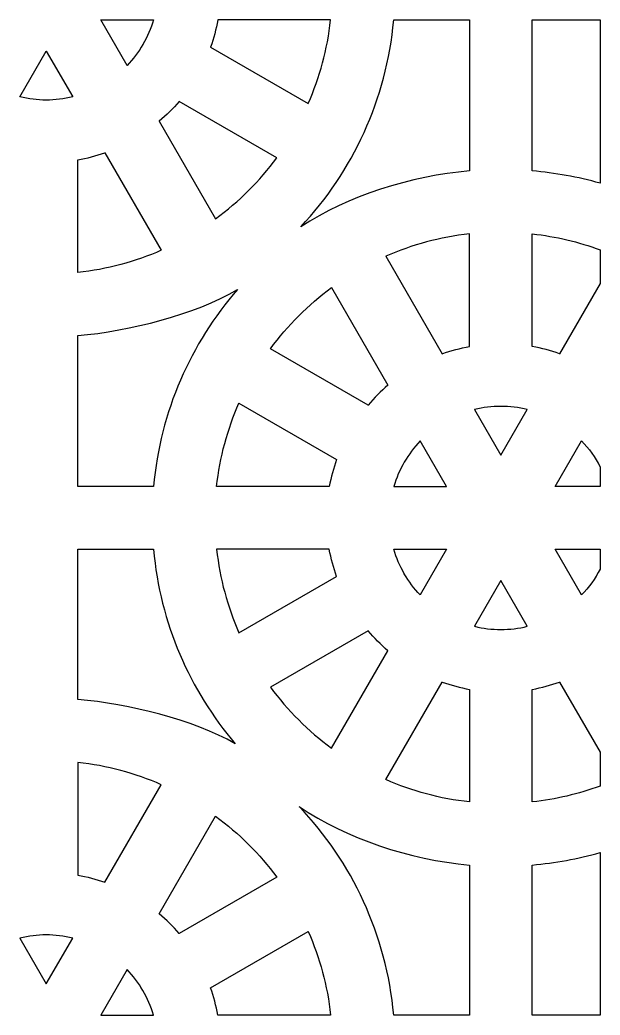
# Model space of a CAD drawing. Header units: centimetres. Extents: x -87 to 87, y -88 to 88.
# Drawn here: x -23.9 to -7.27, y -1.47 to 27.09 of the extents above; entities that cross this region are included whole.
import ezdxf

# ---------------------------------------------------------------- set-up
doc = ezdxf.new("R2010")
doc.units = ezdxf.units.CM
doc.header["$MEASUREMENT"] = 0
doc.layers.add('layer 1', color=7, linetype='Continuous')

msp = doc.modelspace()

# ---------------------------------------------------------------- linework, layer by layer
at = {"layer": 'layer 1', "color": 114}
for points, knots in [([(-21.58479, 27.08732), (-21.58479, 27.08732), (-20.82885, 25.77802), (-20.82885, 25.77802), (-20.82885, 25.77802), (-20.48049, 26.14291), (-20.21752, 26.59006), (-20.07202, 27.08732), (-20.07202, 27.08732), (-20.07202, 27.08732), (-21.58479, 27.08732), (-21.58479, 27.08732)], [0, 0, 0, 0, 0.25, 0.25, 0.25, 0.25, 0.5, 0.5, 0.5, 0.5, 1, 1, 1, 1]), ([(-15.63352, 24.69056), (-15.63352, 24.69056), (-18.43313, 26.3069), (-18.43313, 26.3069), (-18.43313, 26.3069), (-18.3434, 26.55837), (-18.27305, 26.8191), (-18.22428, 27.08732), (-18.22428, 27.08732), (-18.22428, 27.08732), (-14.99249, 27.08732), (-14.99249, 27.08732), (-14.99249, 27.08732), (-15.08466, 26.24334), (-15.30497, 25.43777), (-15.63352, 24.69056)], [0, 0, 0, 0, 0.2, 0.2, 0.2, 0.2, 0.4, 0.4, 0.4, 0.4, 0.6, 0.6, 0.6, 0.6, 1, 1, 1, 1]), ([(-11.0102, 27.08732), (-11.0102, 27.08732), (-13.18361, 27.08732), (-13.18361, 27.08732), (-13.18361, 27.08732), (-13.38772, 24.80007), (-14.36231, 22.73417), (-15.8459, 21.1511), (-15.8459, 21.1511), (-14.5045, 22.0353), (-12.69752, 22.60519), (-11.01021, 22.75577), (-11.01021, 22.75577), (-11.01021, 22.75577), (-11.0102, 27.08732), (-11.0102, 27.08732)], [0, 0, 0, 0, 0.2, 0.2, 0.2, 0.2, 0.4, 0.4, 0.4, 0.4, 0.6, 0.6, 0.6, 0.6, 1, 1, 1, 1]), ([(-7.26689, 22.40341), (-7.26689, 22.40341), (-7.26689, 27.08676), (-7.26689, 27.08676), (-7.26689, 27.08676), (-7.26689, 27.08676), (-9.2102, 27.08731), (-9.2102, 27.08731), (-9.2102, 27.08731), (-9.2102, 27.08731), (-9.2102, 22.75576), (-9.2102, 22.75576), (-9.2102, 22.75576), (-8.56307, 22.69802), (-7.90648, 22.5786), (-7.26689, 22.40341)], [0, 0, 0, 0, 0.2, 0.2, 0.2, 0.2, 0.4, 0.4, 0.4, 0.4, 0.6, 0.6, 0.6, 0.6, 1, 1, 1, 1]), ([(-22.38726, 24.87721), (-22.38726, 24.87721), (-23.14363, 26.1873), (-23.14363, 26.1873), (-23.14363, 26.1873), (-23.14363, 26.1873), (-23.89995, 24.87721), (-23.89995, 24.87721), (-23.89995, 24.87721), (-23.40527, 24.75729), (-22.88194, 24.75728), (-22.38726, 24.87721)], [0, 0, 0, 0, 0.25, 0.25, 0.25, 0.25, 0.5, 0.5, 0.5, 0.5, 1, 1, 1, 1]), ([(-16.53504, 23.13259), (-17.02766, 22.46316), (-17.61968, 21.87167), (-18.28911, 21.37901), (-18.28911, 21.37901), (-18.28911, 21.37901), (-19.90511, 24.178), (-19.90511, 24.178), (-19.90511, 24.178), (-19.69991, 24.35263), (-19.50899, 24.54355), (-19.33435, 24.74876), (-19.33435, 24.74876), (-19.33435, 24.74876), (-16.53504, 23.13259), (-16.53504, 23.13259)], [0, 0, 0, 0, 0.2, 0.2, 0.2, 0.2, 0.4, 0.4, 0.4, 0.4, 0.6, 0.6, 0.6, 0.6, 1, 1, 1, 1]), ([(-21.46324, 23.27679), (-21.7147, 23.18706), (-21.97547, 23.11687), (-22.24368, 23.06809), (-22.24368, 23.06809), (-22.24368, 23.06809), (-22.24365, 19.83613), (-22.24365, 19.83613), (-22.24365, 19.83613), (-21.39969, 19.9283), (-20.59427, 20.1489), (-19.84705, 20.47746), (-19.84705, 20.47746), (-19.84705, 20.47746), (-21.46324, 23.27679), (-21.46324, 23.27679)], [0, 0, 0, 0, 0.2, 0.2, 0.2, 0.2, 0.4, 0.4, 0.4, 0.4, 0.6, 0.6, 0.6, 0.6, 1, 1, 1, 1]), ([(-11.0102, 20.94689), (-11.0102, 20.94689), (-11.01017, 17.71493), (-11.01017, 17.71493), (-11.01017, 17.71493), (-11.27837, 17.66615), (-11.53913, 17.59603), (-11.79058, 17.5063), (-11.79058, 17.5063), (-11.79058, 17.5063), (-13.40692, 20.30585), (-13.40692, 20.30585), (-13.40692, 20.30585), (-12.65971, 20.63441), (-11.85416, 20.85473), (-11.0102, 20.94689)], [0, 0, 0, 0, 0.2, 0.2, 0.2, 0.2, 0.4, 0.4, 0.4, 0.4, 0.6, 0.6, 0.6, 0.6, 1, 1, 1, 1]), ([(-7.2669, 19.52043), (-7.2669, 19.52043), (-7.26689, 20.48891), (-7.26689, 20.48891), (-7.26689, 20.48891), (-7.88321, 20.71694), (-8.53437, 20.87309), (-9.2102, 20.94689), (-9.2102, 20.94689), (-9.2102, 20.94689), (-9.21023, 17.71493), (-9.21023, 17.71493), (-9.21023, 17.71493), (-8.94202, 17.66615), (-8.68125, 17.59596), (-8.42979, 17.50623), (-8.42979, 17.50623), (-8.42979, 17.50623), (-7.2669, 19.52043), (-7.2669, 19.52043)], [0, 0, 0, 0, 0.16666667, 0.16666667, 0.16666667, 0.16666667, 0.33333333, 0.33333333, 0.33333333, 0.33333333, 0.5, 0.5, 0.5, 0.5, 0.66666667, 0.66666667, 0.66666667, 0.66666667, 1, 1, 1, 1]), ([(-22.24365, 13.6957), (-22.24365, 13.6957), (-20.07022, 13.6957), (-20.07022, 13.6957), (-20.07022, 13.6957), (-19.87797, 15.85004), (-19.00219, 17.80803), (-17.66133, 19.35116), (-17.66133, 19.35116), (-18.898, 18.6272), (-20.74232, 18.16123), (-22.24365, 18.02726), (-22.24365, 18.02726), (-22.24365, 18.02726), (-22.24365, 13.6957), (-22.24365, 13.6957)], [0, 0, 0, 0, 0.2, 0.2, 0.2, 0.2, 0.4, 0.4, 0.4, 0.4, 0.6, 0.6, 0.6, 0.6, 1, 1, 1, 1]), ([(-14.96488, 19.40434), (-15.6343, 18.9117), (-16.22623, 18.31988), (-16.71885, 17.65049), (-16.71885, 17.65049), (-16.71885, 17.65049), (-13.91948, 16.03428), (-13.91948, 16.03428), (-13.91948, 16.03428), (-13.74484, 16.23948), (-13.55391, 16.43038), (-13.34869, 16.60503), (-13.34869, 16.60503), (-13.34869, 16.60503), (-14.96488, 19.40434), (-14.96488, 19.40434)], [0, 0, 0, 0, 0.2, 0.2, 0.2, 0.2, 0.4, 0.4, 0.4, 0.4, 0.6, 0.6, 0.6, 0.6, 1, 1, 1, 1]), ([(-17.62027, 16.09246), (-17.94884, 15.34523), (-18.16917, 14.53969), (-18.26134, 13.69571), (-18.26134, 13.69571), (-18.26134, 13.69571), (-15.02939, 13.69563), (-15.02939, 13.69563), (-15.02939, 13.69563), (-14.98063, 13.96386), (-14.91054, 14.22469), (-14.82078, 14.47619), (-14.82078, 14.47619), (-14.82078, 14.47619), (-17.62027, 16.09246), (-17.62027, 16.09246)], [0, 0, 0, 0, 0.2, 0.2, 0.2, 0.2, 0.4, 0.4, 0.4, 0.4, 0.6, 0.6, 0.6, 0.6, 1, 1, 1, 1]), ([(-9.35381, 15.90581), (-9.35381, 15.90581), (-10.11018, 14.59572), (-10.11018, 14.59572), (-10.11018, 14.59572), (-10.11018, 14.59572), (-10.8665, 15.90581), (-10.8665, 15.90581), (-10.8665, 15.90581), (-10.37182, 16.02573), (-9.84849, 16.02574), (-9.35381, 15.90581)], [0, 0, 0, 0, 0.25, 0.25, 0.25, 0.25, 0.5, 0.5, 0.5, 0.5, 1, 1, 1, 1]), ([(-12.42491, 15.005), (-12.42491, 15.005), (-11.66902, 13.6957), (-11.66902, 13.6957), (-11.66902, 13.6957), (-11.66902, 13.6957), (-13.18182, 13.6957), (-13.18182, 13.6957), (-13.18182, 13.6957), (-13.03632, 14.19293), (-12.7733, 14.64007), (-12.42491, 15.005)], [0, 0, 0, 0, 0.25, 0.25, 0.25, 0.25, 0.5, 0.5, 0.5, 0.5, 1, 1, 1, 1]), ([(-7.2669, 13.6957), (-7.2669, 13.6957), (-7.26689, 14.26516), (-7.26689, 14.26516), (-7.26689, 14.26516), (-7.4076, 14.53682), (-7.58609, 14.78576), (-7.7954, 15.005), (-7.7954, 15.005), (-7.7954, 15.005), (-8.55134, 13.6957), (-8.55134, 13.6957), (-8.55134, 13.6957), (-8.55134, 13.6957), (-7.2669, 13.6957), (-7.2669, 13.6957)], [0, 0, 0, 0, 0.2, 0.2, 0.2, 0.2, 0.4, 0.4, 0.4, 0.4, 0.6, 0.6, 0.6, 0.6, 1, 1, 1, 1]), ([(-17.72685, 6.31653), (-19.03068, 7.84766), (-19.88111, 9.77668), (-20.07022, 11.8957), (-20.07022, 11.8957), (-20.07022, 11.8957), (-22.2436, 11.8957), (-22.2436, 11.8957), (-22.2436, 11.8957), (-22.2436, 11.8957), (-22.2436, 7.58932), (-22.2436, 7.58932), (-22.2436, 7.58932), (-20.77789, 7.45853), (-18.94197, 7.01133), (-17.72685, 6.31653)], [0, 0, 0, 0, 0.2, 0.2, 0.2, 0.2, 0.4, 0.4, 0.4, 0.4, 0.6, 0.6, 0.6, 0.6, 1, 1, 1, 1]), ([(-18.26133, 11.8957), (-18.26133, 11.8957), (-15.02935, 11.89572), (-15.02935, 11.89572), (-15.02935, 11.89572), (-14.98057, 11.62753), (-14.91051, 11.36676), (-14.82078, 11.11531), (-14.82078, 11.11531), (-14.82078, 11.11531), (-17.6202, 9.49905), (-17.6202, 9.49905), (-17.6202, 9.49905), (-17.94875, 10.24625), (-18.16914, 11.05174), (-18.26133, 11.8957)], [0, 0, 0, 0, 0.2, 0.2, 0.2, 0.2, 0.4, 0.4, 0.4, 0.4, 0.6, 0.6, 0.6, 0.6, 1, 1, 1, 1]), ([(-12.42492, 10.58647), (-12.42492, 10.58647), (-11.66903, 11.8957), (-11.66903, 11.8957), (-11.66903, 11.8957), (-11.66903, 11.8957), (-13.18181, 11.8957), (-13.18181, 11.8957), (-13.18181, 11.8957), (-13.03631, 11.3985), (-12.77329, 10.95137), (-12.42492, 10.58647)], [0, 0, 0, 0, 0.25, 0.25, 0.25, 0.25, 0.5, 0.5, 0.5, 0.5, 1, 1, 1, 1]), ([(-7.26689, 11.32629), (-7.26689, 11.32629), (-7.2669, 11.89572), (-7.2669, 11.89572), (-7.2669, 11.89572), (-7.2669, 11.89572), (-8.55129, 11.89572), (-8.55129, 11.89572), (-8.55129, 11.89572), (-8.55129, 11.89572), (-7.7954, 10.5865), (-7.7954, 10.5865), (-7.7954, 10.5865), (-7.58611, 10.80572), (-7.4076, 11.05464), (-7.26689, 11.32629)], [0, 0, 0, 0, 0.2, 0.2, 0.2, 0.2, 0.4, 0.4, 0.4, 0.4, 0.6, 0.6, 0.6, 0.6, 1, 1, 1, 1]), ([(-10.8665, 9.68572), (-10.8665, 9.68572), (-10.11017, 10.99573), (-10.11017, 10.99573), (-10.11017, 10.99573), (-10.11017, 10.99573), (-9.35379, 9.6857), (-9.35379, 9.6857), (-9.35379, 9.6857), (-9.84855, 9.56571), (-10.37174, 9.56576), (-10.8665, 9.68572)], [0, 0, 0, 0, 0.25, 0.25, 0.25, 0.25, 0.5, 0.5, 0.5, 0.5, 1, 1, 1, 1]), ([(-14.96491, 6.1871), (-15.63431, 6.67972), (-16.22617, 7.27162), (-16.7188, 7.94102), (-16.7188, 7.94102), (-16.7188, 7.94102), (-13.91955, 9.55717), (-13.91955, 9.55717), (-13.91955, 9.55717), (-13.7449, 9.35195), (-13.55394, 9.16102), (-13.34873, 8.98638), (-13.34873, 8.98638), (-13.34873, 8.98638), (-14.96491, 6.1871), (-14.96491, 6.1871)], [0, 0, 0, 0, 0.2, 0.2, 0.2, 0.2, 0.4, 0.4, 0.4, 0.4, 0.6, 0.6, 0.6, 0.6, 1, 1, 1, 1]), ([(-11.79054, 8.08523), (-11.79054, 8.08523), (-13.40675, 5.2859), (-13.40675, 5.2859), (-13.40675, 5.2859), (-12.65955, 4.95734), (-11.85415, 4.73691), (-11.0102, 4.64474), (-11.0102, 4.64474), (-11.0102, 4.64474), (-11.0102, 7.87656), (-11.0102, 7.87656), (-11.0102, 7.87656), (-11.27837, 7.92532), (-11.5391, 7.9955), (-11.79054, 8.08523)], [0, 0, 0, 0, 0.2, 0.2, 0.2, 0.2, 0.4, 0.4, 0.4, 0.4, 0.6, 0.6, 0.6, 0.6, 1, 1, 1, 1]), ([(-7.26689, 5.10233), (-7.26689, 5.10233), (-7.2669, 6.07107), (-7.2669, 6.07107), (-7.2669, 6.07107), (-7.2669, 6.07107), (-8.42981, 8.08525), (-8.42981, 8.08525), (-8.42981, 8.08525), (-8.68126, 7.99551), (-8.94202, 7.92534), (-9.2102, 7.87657), (-9.2102, 7.87657), (-9.2102, 7.87657), (-9.2102, 4.64466), (-9.2102, 4.64466), (-9.2102, 4.64466), (-8.5344, 4.71847), (-7.88321, 4.87441), (-7.26689, 5.10233)], [0, 0, 0, 0, 0.16666667, 0.16666667, 0.16666667, 0.16666667, 0.33333333, 0.33333333, 0.33333333, 0.33333333, 0.5, 0.5, 0.5, 0.5, 0.66666667, 0.66666667, 0.66666667, 0.66666667, 1, 1, 1, 1]), ([(-21.46319, 2.33979), (-21.71465, 2.42952), (-21.97542, 2.49971), (-22.24363, 2.54849), (-22.24363, 2.54849), (-22.24363, 2.54849), (-22.2436, 5.78045), (-22.2436, 5.78045), (-22.2436, 5.78045), (-21.39964, 5.68828), (-20.59422, 5.46768), (-19.847, 5.13912), (-19.847, 5.13912), (-19.847, 5.13912), (-21.46319, 2.33979), (-21.46319, 2.33979)], [0, 0, 0, 0, 0.2, 0.2, 0.2, 0.2, 0.4, 0.4, 0.4, 0.4, 0.6, 0.6, 0.6, 0.6, 1, 1, 1, 1]), ([(-15.89306, 4.51554), (-14.38294, 2.92607), (-13.38982, 0.84069), (-13.18356, -1.47074), (-13.18356, -1.47074), (-13.18356, -1.47074), (-11.0102, -1.47041), (-11.0102, -1.47041), (-11.0102, -1.47041), (-11.0102, -1.47041), (-11.01018, 2.83571), (-11.01018, 2.83571), (-11.01018, 2.83571), (-12.74482, 2.99051), (-14.5271, 3.58849), (-15.89306, 4.51554)], [0, 0, 0, 0, 0.2, 0.2, 0.2, 0.2, 0.4, 0.4, 0.4, 0.4, 0.6, 0.6, 0.6, 0.6, 1, 1, 1, 1]), ([(-16.53499, 2.48399), (-17.02761, 3.15342), (-17.61963, 3.74491), (-18.28906, 4.23757), (-18.28906, 4.23757), (-18.28906, 4.23757), (-19.90506, 1.43858), (-19.90506, 1.43858), (-19.90506, 1.43858), (-19.69986, 1.26395), (-19.50894, 1.07303), (-19.3343, 0.86782), (-19.3343, 0.86782), (-19.3343, 0.86782), (-16.53499, 2.48399), (-16.53499, 2.48399)], [0, 0, 0, 0, 0.2, 0.2, 0.2, 0.2, 0.4, 0.4, 0.4, 0.4, 0.6, 0.6, 0.6, 0.6, 1, 1, 1, 1]), ([(-7.2669, -1.47041), (-7.2669, -1.47041), (-7.26689, 3.19183), (-7.26689, 3.19183), (-7.26689, 3.19183), (-7.90358, 3.01451), (-8.559, 2.89376), (-9.211, 2.83564), (-9.211, 2.83564), (-9.211, 2.83564), (-9.2131, -1.47041), (-9.2131, -1.47041), (-9.2131, -1.47041), (-9.2131, -1.47041), (-7.2669, -1.47041), (-7.2669, -1.47041)], [0, 0, 0, 0, 0.2, 0.2, 0.2, 0.2, 0.4, 0.4, 0.4, 0.4, 0.6, 0.6, 0.6, 0.6, 1, 1, 1, 1]), ([(-22.38721, 0.73937), (-22.38721, 0.73937), (-23.14358, -0.57072), (-23.14358, -0.57072), (-23.14358, -0.57072), (-23.14358, -0.57072), (-23.8999, 0.73937), (-23.8999, 0.73937), (-23.8999, 0.73937), (-23.40522, 0.85929), (-22.88189, 0.8593), (-22.38721, 0.73937)], [0, 0, 0, 0, 0.25, 0.25, 0.25, 0.25, 0.5, 0.5, 0.5, 0.5, 1, 1, 1, 1]), ([(-15.63347, 0.92602), (-15.63347, 0.92602), (-18.43308, -0.69032), (-18.43308, -0.69032), (-18.43308, -0.69032), (-18.34335, -0.94179), (-18.273, -1.20252), (-18.22423, -1.47074), (-18.22423, -1.47074), (-18.22423, -1.47074), (-14.99244, -1.47074), (-14.99244, -1.47074), (-14.99244, -1.47074), (-15.08461, -0.62676), (-15.30492, 0.17881), (-15.63347, 0.92602)], [0, 0, 0, 0, 0.2, 0.2, 0.2, 0.2, 0.4, 0.4, 0.4, 0.4, 0.6, 0.6, 0.6, 0.6, 1, 1, 1, 1]), ([(-21.58474, -1.47074), (-21.58474, -1.47074), (-20.8288, -0.16144), (-20.8288, -0.16144), (-20.8288, -0.16144), (-20.48044, -0.52633), (-20.21747, -0.97348), (-20.07197, -1.47074), (-20.07197, -1.47074), (-20.07197, -1.47074), (-21.58474, -1.47074), (-21.58474, -1.47074)], [0, 0, 0, 0, 0.25, 0.25, 0.25, 0.25, 0.5, 0.5, 0.5, 0.5, 1, 1, 1, 1])]:
    msp.add_open_spline(points, degree=3, knots=knots, dxfattribs=at)
at = {"layer": 'layer 1', "color": 250, "lineweight": 9}
for points, knots in [([(-21.58479, 27.08732), (-21.58479, 27.08732), (-20.82885, 25.77802), (-20.82885, 25.77802), (-20.82885, 25.77802), (-20.48049, 26.14291), (-20.21752, 26.59006), (-20.07202, 27.08732), (-20.07202, 27.08732), (-20.07202, 27.08732), (-21.58479, 27.08732), (-21.58479, 27.08732)], [0, 0, 0, 0, 0.25, 0.25, 0.25, 0.25, 0.5, 0.5, 0.5, 0.5, 1, 1, 1, 1]), ([(-15.63352, 24.69056), (-15.63352, 24.69056), (-18.43313, 26.3069), (-18.43313, 26.3069), (-18.43313, 26.3069), (-18.3434, 26.55837), (-18.27305, 26.8191), (-18.22428, 27.08732), (-18.22428, 27.08732), (-18.22428, 27.08732), (-14.99249, 27.08732), (-14.99249, 27.08732), (-14.99249, 27.08732), (-15.08466, 26.24334), (-15.30497, 25.43777), (-15.63352, 24.69056)], [0, 0, 0, 0, 0.2, 0.2, 0.2, 0.2, 0.4, 0.4, 0.4, 0.4, 0.6, 0.6, 0.6, 0.6, 1, 1, 1, 1]), ([(-11.0102, 27.08732), (-11.0102, 27.08732), (-13.18361, 27.08732), (-13.18361, 27.08732), (-13.18361, 27.08732), (-13.38772, 24.80007), (-14.36231, 22.73417), (-15.8459, 21.1511), (-15.8459, 21.1511), (-14.5045, 22.0353), (-12.69752, 22.60519), (-11.01021, 22.75577), (-11.01021, 22.75577), (-11.01021, 22.75577), (-11.0102, 27.08732), (-11.0102, 27.08732)], [0, 0, 0, 0, 0.2, 0.2, 0.2, 0.2, 0.4, 0.4, 0.4, 0.4, 0.6, 0.6, 0.6, 0.6, 1, 1, 1, 1]), ([(-7.26689, 22.40341), (-7.26689, 22.40341), (-7.26689, 27.08676), (-7.26689, 27.08676), (-7.26689, 27.08676), (-7.26689, 27.08676), (-9.2102, 27.08731), (-9.2102, 27.08731), (-9.2102, 27.08731), (-9.2102, 27.08731), (-9.2102, 22.75576), (-9.2102, 22.75576), (-9.2102, 22.75576), (-8.56307, 22.69802), (-7.90648, 22.5786), (-7.26689, 22.40341)], [0, 0, 0, 0, 0.2, 0.2, 0.2, 0.2, 0.4, 0.4, 0.4, 0.4, 0.6, 0.6, 0.6, 0.6, 1, 1, 1, 1]), ([(-22.38726, 24.87721), (-22.38726, 24.87721), (-23.14363, 26.1873), (-23.14363, 26.1873), (-23.14363, 26.1873), (-23.14363, 26.1873), (-23.89995, 24.87721), (-23.89995, 24.87721), (-23.89995, 24.87721), (-23.40527, 24.75729), (-22.88194, 24.75728), (-22.38726, 24.87721)], [0, 0, 0, 0, 0.25, 0.25, 0.25, 0.25, 0.5, 0.5, 0.5, 0.5, 1, 1, 1, 1]), ([(-16.53504, 23.13259), (-17.02766, 22.46316), (-17.61968, 21.87167), (-18.28911, 21.37901), (-18.28911, 21.37901), (-18.28911, 21.37901), (-19.90511, 24.178), (-19.90511, 24.178), (-19.90511, 24.178), (-19.69991, 24.35263), (-19.50899, 24.54355), (-19.33435, 24.74876), (-19.33435, 24.74876), (-19.33435, 24.74876), (-16.53504, 23.13259), (-16.53504, 23.13259)], [0, 0, 0, 0, 0.2, 0.2, 0.2, 0.2, 0.4, 0.4, 0.4, 0.4, 0.6, 0.6, 0.6, 0.6, 1, 1, 1, 1]), ([(-21.46324, 23.27679), (-21.7147, 23.18706), (-21.97547, 23.11687), (-22.24368, 23.06809), (-22.24368, 23.06809), (-22.24368, 23.06809), (-22.24365, 19.83613), (-22.24365, 19.83613), (-22.24365, 19.83613), (-21.39969, 19.9283), (-20.59427, 20.1489), (-19.84705, 20.47746), (-19.84705, 20.47746), (-19.84705, 20.47746), (-21.46324, 23.27679), (-21.46324, 23.27679)], [0, 0, 0, 0, 0.2, 0.2, 0.2, 0.2, 0.4, 0.4, 0.4, 0.4, 0.6, 0.6, 0.6, 0.6, 1, 1, 1, 1]), ([(-11.0102, 20.94689), (-11.0102, 20.94689), (-11.01017, 17.71493), (-11.01017, 17.71493), (-11.01017, 17.71493), (-11.27837, 17.66615), (-11.53913, 17.59603), (-11.79058, 17.5063), (-11.79058, 17.5063), (-11.79058, 17.5063), (-13.40692, 20.30585), (-13.40692, 20.30585), (-13.40692, 20.30585), (-12.65971, 20.63441), (-11.85416, 20.85473), (-11.0102, 20.94689)], [0, 0, 0, 0, 0.2, 0.2, 0.2, 0.2, 0.4, 0.4, 0.4, 0.4, 0.6, 0.6, 0.6, 0.6, 1, 1, 1, 1]), ([(-7.2669, 19.52043), (-7.2669, 19.52043), (-7.26689, 20.48891), (-7.26689, 20.48891), (-7.26689, 20.48891), (-7.88321, 20.71694), (-8.53437, 20.87309), (-9.2102, 20.94689), (-9.2102, 20.94689), (-9.2102, 20.94689), (-9.21023, 17.71493), (-9.21023, 17.71493), (-9.21023, 17.71493), (-8.94202, 17.66615), (-8.68125, 17.59596), (-8.42979, 17.50623), (-8.42979, 17.50623), (-8.42979, 17.50623), (-7.2669, 19.52043), (-7.2669, 19.52043)], [0, 0, 0, 0, 0.16666667, 0.16666667, 0.16666667, 0.16666667, 0.33333333, 0.33333333, 0.33333333, 0.33333333, 0.5, 0.5, 0.5, 0.5, 0.66666667, 0.66666667, 0.66666667, 0.66666667, 1, 1, 1, 1]), ([(-22.24365, 13.6957), (-22.24365, 13.6957), (-20.07022, 13.6957), (-20.07022, 13.6957), (-20.07022, 13.6957), (-19.87797, 15.85004), (-19.00219, 17.80803), (-17.66133, 19.35116), (-17.66133, 19.35116), (-18.898, 18.6272), (-20.74232, 18.16123), (-22.24365, 18.02726), (-22.24365, 18.02726), (-22.24365, 18.02726), (-22.24365, 13.6957), (-22.24365, 13.6957)], [0, 0, 0, 0, 0.2, 0.2, 0.2, 0.2, 0.4, 0.4, 0.4, 0.4, 0.6, 0.6, 0.6, 0.6, 1, 1, 1, 1]), ([(-14.96488, 19.40434), (-15.6343, 18.9117), (-16.22623, 18.31988), (-16.71885, 17.65049), (-16.71885, 17.65049), (-16.71885, 17.65049), (-13.91948, 16.03428), (-13.91948, 16.03428), (-13.91948, 16.03428), (-13.74484, 16.23948), (-13.55391, 16.43038), (-13.34869, 16.60503), (-13.34869, 16.60503), (-13.34869, 16.60503), (-14.96488, 19.40434), (-14.96488, 19.40434)], [0, 0, 0, 0, 0.2, 0.2, 0.2, 0.2, 0.4, 0.4, 0.4, 0.4, 0.6, 0.6, 0.6, 0.6, 1, 1, 1, 1]), ([(-17.62027, 16.09246), (-17.94884, 15.34523), (-18.16917, 14.53969), (-18.26134, 13.69571), (-18.26134, 13.69571), (-18.26134, 13.69571), (-15.02939, 13.69563), (-15.02939, 13.69563), (-15.02939, 13.69563), (-14.98063, 13.96386), (-14.91054, 14.22469), (-14.82078, 14.47619), (-14.82078, 14.47619), (-14.82078, 14.47619), (-17.62027, 16.09246), (-17.62027, 16.09246)], [0, 0, 0, 0, 0.2, 0.2, 0.2, 0.2, 0.4, 0.4, 0.4, 0.4, 0.6, 0.6, 0.6, 0.6, 1, 1, 1, 1]), ([(-9.35381, 15.90581), (-9.35381, 15.90581), (-10.11018, 14.59572), (-10.11018, 14.59572), (-10.11018, 14.59572), (-10.11018, 14.59572), (-10.8665, 15.90581), (-10.8665, 15.90581), (-10.8665, 15.90581), (-10.37182, 16.02573), (-9.84849, 16.02574), (-9.35381, 15.90581)], [0, 0, 0, 0, 0.25, 0.25, 0.25, 0.25, 0.5, 0.5, 0.5, 0.5, 1, 1, 1, 1]), ([(-12.42491, 15.005), (-12.42491, 15.005), (-11.66902, 13.6957), (-11.66902, 13.6957), (-11.66902, 13.6957), (-11.66902, 13.6957), (-13.18182, 13.6957), (-13.18182, 13.6957), (-13.18182, 13.6957), (-13.03632, 14.19293), (-12.7733, 14.64007), (-12.42491, 15.005)], [0, 0, 0, 0, 0.25, 0.25, 0.25, 0.25, 0.5, 0.5, 0.5, 0.5, 1, 1, 1, 1]), ([(-7.2669, 13.6957), (-7.2669, 13.6957), (-7.26689, 14.26516), (-7.26689, 14.26516), (-7.26689, 14.26516), (-7.4076, 14.53682), (-7.58609, 14.78576), (-7.7954, 15.005), (-7.7954, 15.005), (-7.7954, 15.005), (-8.55134, 13.6957), (-8.55134, 13.6957), (-8.55134, 13.6957), (-8.55134, 13.6957), (-7.2669, 13.6957), (-7.2669, 13.6957)], [0, 0, 0, 0, 0.2, 0.2, 0.2, 0.2, 0.4, 0.4, 0.4, 0.4, 0.6, 0.6, 0.6, 0.6, 1, 1, 1, 1]), ([(-17.72685, 6.31653), (-19.03068, 7.84766), (-19.88111, 9.77668), (-20.07022, 11.8957), (-20.07022, 11.8957), (-20.07022, 11.8957), (-22.2436, 11.8957), (-22.2436, 11.8957), (-22.2436, 11.8957), (-22.2436, 11.8957), (-22.2436, 7.58932), (-22.2436, 7.58932), (-22.2436, 7.58932), (-20.77789, 7.45853), (-18.94197, 7.01133), (-17.72685, 6.31653)], [0, 0, 0, 0, 0.2, 0.2, 0.2, 0.2, 0.4, 0.4, 0.4, 0.4, 0.6, 0.6, 0.6, 0.6, 1, 1, 1, 1]), ([(-18.26133, 11.8957), (-18.26133, 11.8957), (-15.02935, 11.89572), (-15.02935, 11.89572), (-15.02935, 11.89572), (-14.98057, 11.62753), (-14.91051, 11.36676), (-14.82078, 11.11531), (-14.82078, 11.11531), (-14.82078, 11.11531), (-17.6202, 9.49905), (-17.6202, 9.49905), (-17.6202, 9.49905), (-17.94875, 10.24625), (-18.16914, 11.05174), (-18.26133, 11.8957)], [0, 0, 0, 0, 0.2, 0.2, 0.2, 0.2, 0.4, 0.4, 0.4, 0.4, 0.6, 0.6, 0.6, 0.6, 1, 1, 1, 1]), ([(-12.42492, 10.58647), (-12.42492, 10.58647), (-11.66903, 11.8957), (-11.66903, 11.8957), (-11.66903, 11.8957), (-11.66903, 11.8957), (-13.18181, 11.8957), (-13.18181, 11.8957), (-13.18181, 11.8957), (-13.03631, 11.3985), (-12.77329, 10.95137), (-12.42492, 10.58647)], [0, 0, 0, 0, 0.25, 0.25, 0.25, 0.25, 0.5, 0.5, 0.5, 0.5, 1, 1, 1, 1]), ([(-7.26689, 11.32629), (-7.26689, 11.32629), (-7.2669, 11.89572), (-7.2669, 11.89572), (-7.2669, 11.89572), (-7.2669, 11.89572), (-8.55129, 11.89572), (-8.55129, 11.89572), (-8.55129, 11.89572), (-8.55129, 11.89572), (-7.7954, 10.5865), (-7.7954, 10.5865), (-7.7954, 10.5865), (-7.58611, 10.80572), (-7.4076, 11.05464), (-7.26689, 11.32629)], [0, 0, 0, 0, 0.2, 0.2, 0.2, 0.2, 0.4, 0.4, 0.4, 0.4, 0.6, 0.6, 0.6, 0.6, 1, 1, 1, 1]), ([(-10.8665, 9.68572), (-10.8665, 9.68572), (-10.11017, 10.99573), (-10.11017, 10.99573), (-10.11017, 10.99573), (-10.11017, 10.99573), (-9.35379, 9.6857), (-9.35379, 9.6857), (-9.35379, 9.6857), (-9.84855, 9.56571), (-10.37174, 9.56576), (-10.8665, 9.68572)], [0, 0, 0, 0, 0.25, 0.25, 0.25, 0.25, 0.5, 0.5, 0.5, 0.5, 1, 1, 1, 1]), ([(-14.96491, 6.1871), (-15.63431, 6.67972), (-16.22617, 7.27162), (-16.7188, 7.94102), (-16.7188, 7.94102), (-16.7188, 7.94102), (-13.91955, 9.55717), (-13.91955, 9.55717), (-13.91955, 9.55717), (-13.7449, 9.35195), (-13.55394, 9.16102), (-13.34873, 8.98638), (-13.34873, 8.98638), (-13.34873, 8.98638), (-14.96491, 6.1871), (-14.96491, 6.1871)], [0, 0, 0, 0, 0.2, 0.2, 0.2, 0.2, 0.4, 0.4, 0.4, 0.4, 0.6, 0.6, 0.6, 0.6, 1, 1, 1, 1]), ([(-11.79054, 8.08523), (-11.79054, 8.08523), (-13.40675, 5.2859), (-13.40675, 5.2859), (-13.40675, 5.2859), (-12.65955, 4.95734), (-11.85415, 4.73691), (-11.0102, 4.64474), (-11.0102, 4.64474), (-11.0102, 4.64474), (-11.0102, 7.87656), (-11.0102, 7.87656), (-11.0102, 7.87656), (-11.27837, 7.92532), (-11.5391, 7.9955), (-11.79054, 8.08523)], [0, 0, 0, 0, 0.2, 0.2, 0.2, 0.2, 0.4, 0.4, 0.4, 0.4, 0.6, 0.6, 0.6, 0.6, 1, 1, 1, 1]), ([(-7.26689, 5.10233), (-7.26689, 5.10233), (-7.2669, 6.07107), (-7.2669, 6.07107), (-7.2669, 6.07107), (-7.2669, 6.07107), (-8.42981, 8.08525), (-8.42981, 8.08525), (-8.42981, 8.08525), (-8.68126, 7.99551), (-8.94202, 7.92534), (-9.2102, 7.87657), (-9.2102, 7.87657), (-9.2102, 7.87657), (-9.2102, 4.64466), (-9.2102, 4.64466), (-9.2102, 4.64466), (-8.5344, 4.71847), (-7.88321, 4.87441), (-7.26689, 5.10233)], [0, 0, 0, 0, 0.16666667, 0.16666667, 0.16666667, 0.16666667, 0.33333333, 0.33333333, 0.33333333, 0.33333333, 0.5, 0.5, 0.5, 0.5, 0.66666667, 0.66666667, 0.66666667, 0.66666667, 1, 1, 1, 1]), ([(-21.46319, 2.33979), (-21.71465, 2.42952), (-21.97542, 2.49971), (-22.24363, 2.54849), (-22.24363, 2.54849), (-22.24363, 2.54849), (-22.2436, 5.78045), (-22.2436, 5.78045), (-22.2436, 5.78045), (-21.39964, 5.68828), (-20.59422, 5.46768), (-19.847, 5.13912), (-19.847, 5.13912), (-19.847, 5.13912), (-21.46319, 2.33979), (-21.46319, 2.33979)], [0, 0, 0, 0, 0.2, 0.2, 0.2, 0.2, 0.4, 0.4, 0.4, 0.4, 0.6, 0.6, 0.6, 0.6, 1, 1, 1, 1]), ([(-15.89306, 4.51554), (-14.38294, 2.92607), (-13.38982, 0.84069), (-13.18356, -1.47074), (-13.18356, -1.47074), (-13.18356, -1.47074), (-11.0102, -1.47041), (-11.0102, -1.47041), (-11.0102, -1.47041), (-11.0102, -1.47041), (-11.01018, 2.83571), (-11.01018, 2.83571), (-11.01018, 2.83571), (-12.74482, 2.99051), (-14.5271, 3.58849), (-15.89306, 4.51554)], [0, 0, 0, 0, 0.2, 0.2, 0.2, 0.2, 0.4, 0.4, 0.4, 0.4, 0.6, 0.6, 0.6, 0.6, 1, 1, 1, 1]), ([(-16.53499, 2.48399), (-17.02761, 3.15342), (-17.61963, 3.74491), (-18.28906, 4.23757), (-18.28906, 4.23757), (-18.28906, 4.23757), (-19.90506, 1.43858), (-19.90506, 1.43858), (-19.90506, 1.43858), (-19.69986, 1.26395), (-19.50894, 1.07303), (-19.3343, 0.86782), (-19.3343, 0.86782), (-19.3343, 0.86782), (-16.53499, 2.48399), (-16.53499, 2.48399)], [0, 0, 0, 0, 0.2, 0.2, 0.2, 0.2, 0.4, 0.4, 0.4, 0.4, 0.6, 0.6, 0.6, 0.6, 1, 1, 1, 1]), ([(-7.2669, -1.47041), (-7.2669, -1.47041), (-7.26689, 3.19183), (-7.26689, 3.19183), (-7.26689, 3.19183), (-7.90358, 3.01451), (-8.559, 2.89376), (-9.211, 2.83564), (-9.211, 2.83564), (-9.211, 2.83564), (-9.2131, -1.47041), (-9.2131, -1.47041), (-9.2131, -1.47041), (-9.2131, -1.47041), (-7.2669, -1.47041), (-7.2669, -1.47041)], [0, 0, 0, 0, 0.2, 0.2, 0.2, 0.2, 0.4, 0.4, 0.4, 0.4, 0.6, 0.6, 0.6, 0.6, 1, 1, 1, 1]), ([(-22.38721, 0.73937), (-22.38721, 0.73937), (-23.14358, -0.57072), (-23.14358, -0.57072), (-23.14358, -0.57072), (-23.14358, -0.57072), (-23.8999, 0.73937), (-23.8999, 0.73937), (-23.8999, 0.73937), (-23.40522, 0.85929), (-22.88189, 0.8593), (-22.38721, 0.73937)], [0, 0, 0, 0, 0.25, 0.25, 0.25, 0.25, 0.5, 0.5, 0.5, 0.5, 1, 1, 1, 1]), ([(-15.63347, 0.92602), (-15.63347, 0.92602), (-18.43308, -0.69032), (-18.43308, -0.69032), (-18.43308, -0.69032), (-18.34335, -0.94179), (-18.273, -1.20252), (-18.22423, -1.47074), (-18.22423, -1.47074), (-18.22423, -1.47074), (-14.99244, -1.47074), (-14.99244, -1.47074), (-14.99244, -1.47074), (-15.08461, -0.62676), (-15.30492, 0.17881), (-15.63347, 0.92602)], [0, 0, 0, 0, 0.2, 0.2, 0.2, 0.2, 0.4, 0.4, 0.4, 0.4, 0.6, 0.6, 0.6, 0.6, 1, 1, 1, 1]), ([(-21.58474, -1.47074), (-21.58474, -1.47074), (-20.8288, -0.16144), (-20.8288, -0.16144), (-20.8288, -0.16144), (-20.48044, -0.52633), (-20.21747, -0.97348), (-20.07197, -1.47074), (-20.07197, -1.47074), (-20.07197, -1.47074), (-21.58474, -1.47074), (-21.58474, -1.47074)], [0, 0, 0, 0, 0.25, 0.25, 0.25, 0.25, 0.5, 0.5, 0.5, 0.5, 1, 1, 1, 1])]:
    msp.add_open_spline(points, degree=3, knots=knots, dxfattribs=at)

doc.saveas('drawing.dxf')
